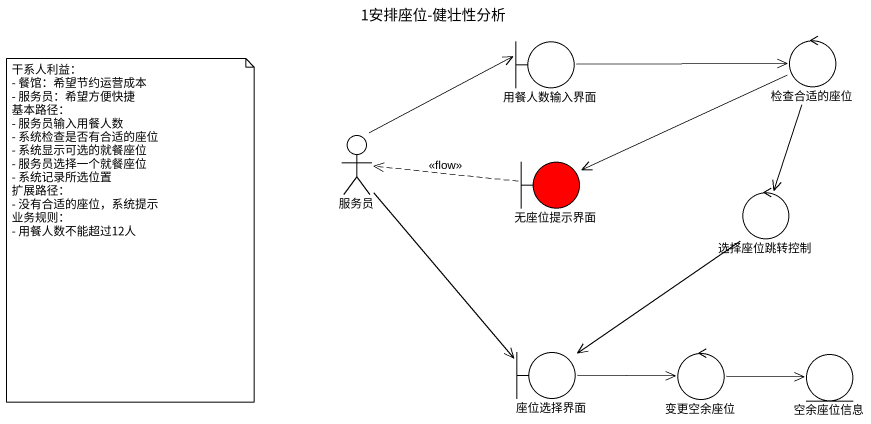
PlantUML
@startuml
title 1安排座位-健壮性分析
boundary 用餐人数输入界面
control 检查合适的座位
actor 服务员
boundary 无座位提示界面 #FF0000
control 选择座位跳转控制
boundary 座位选择界面
control 变更空余座位
entity 空余座位信息
用餐人数输入界面 -right-> 检查合适的座位
检查合适的座位 -left-> 无座位提示界面
检查合适的座位 --> 选择座位跳转控制
服务员 -right-> 用餐人数输入界面
服务员 --> 座位选择界面
无座位提示界面 .left.> 服务员 : <<flow>>
选择座位跳转控制 --> 座位选择界面
座位选择界面 -right-> 变更空余座位
变更空余座位 -right-> 空余座位信息
note as N1
  干系人利益：
  - 餐馆：希望节约运营成本
  - 服务员：希望方便快捷
  基本路径：
  - 服务员输入用餐人数
  - 系统检查是否有合适的座位
  - 系统显示可选的就餐座位
  - 服务员选择一个就餐座位
  - 系统记录所选位置
  扩展路径：
  - 没有合适的座位，系统提示
  业务规则：
  - 用餐人数不能超过12人
end note
@enduml
